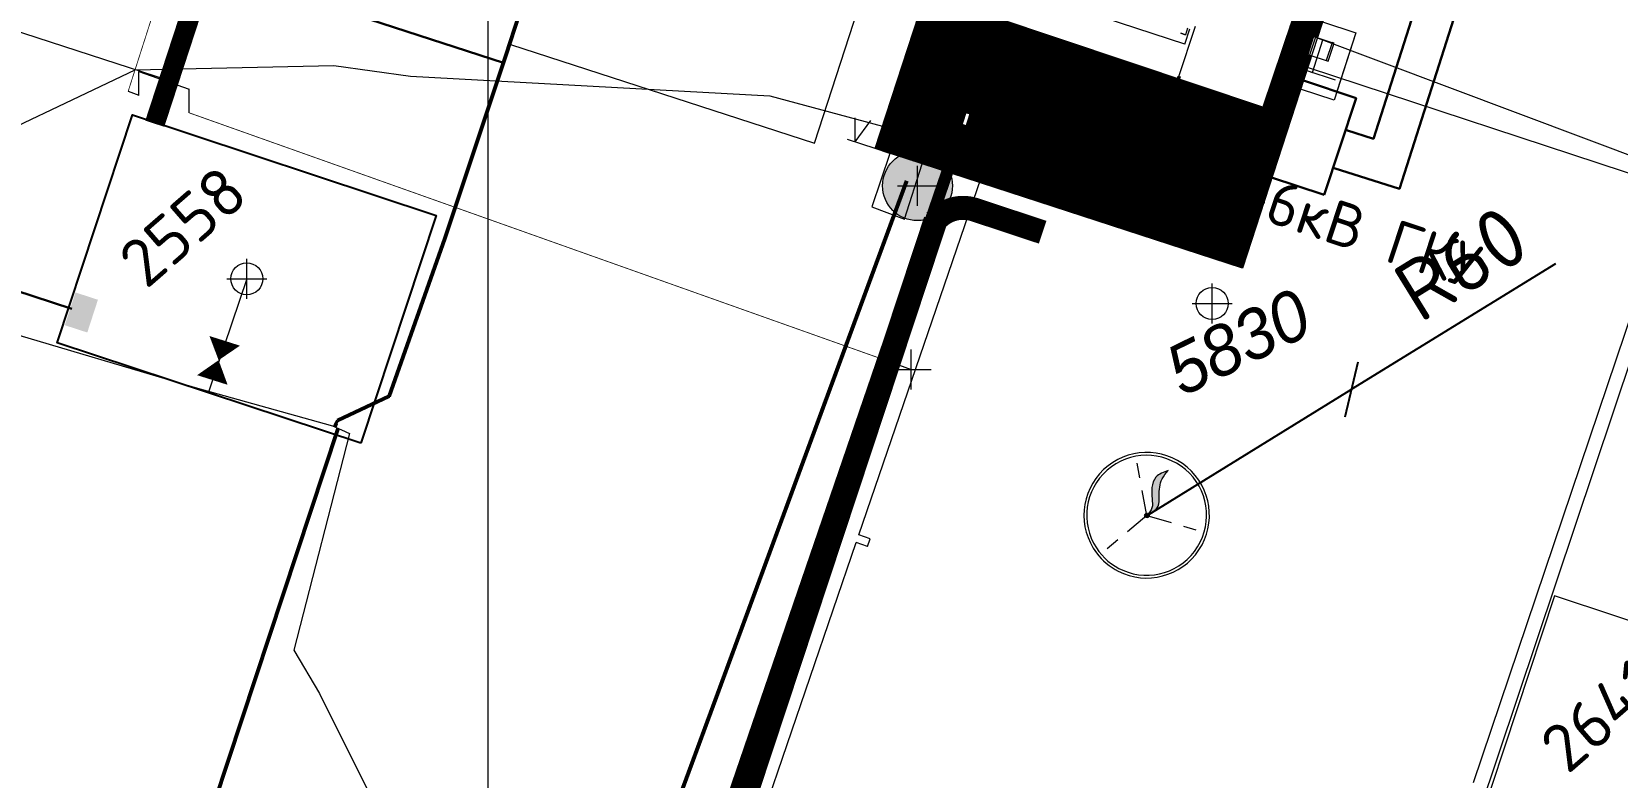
# Model space of a CAD drawing. Header units: millimetres. Extents: x 519 to 9564855, y -810 to 5021775.
# Drawn here: x 9530885.9 to 9531282.7, y 5001360.5 to 5001547 of the extents above; entities that cross this region are included whole.
import ezdxf

# ---------------------------------------------------------------- set-up
doc = ezdxf.new("R2010")
doc.units = ezdxf.units.MM
doc.header["$LTSCALE"] = 2
doc.header["$MEASUREMENT"] = 0
doc.header["$PDMODE"] = 2
doc.header["$PDSIZE"] = 5
for name, pattern in [('ACAD_ISO04W100', [30, 24, -3, 0, -3]), ('DASHED', [0.75, 0.5, -0.25]), ('DASHED2', [9.525, 6.35, -3.175])]:
    doc.linetypes.add(name, pattern=pattern)
for name, color, linetype in [('92051501$0$FLOWLINE', 3, 'Continuous'), ('Existing roads', 41, 'Continuous'), ('FIBERGLASS', 212, 'Continuous'), ('Future Roads', 44, 'Continuous'), ('GRID_PULKOVO', 7, 'Continuous'), ('GZU 30', 7, 'Continuous'), ('GZU33', 7, 'Continuous'), ('OilColl&Flowlines', 3, 'Continuous'), ('Stage 9.Frame&Text', 7, 'Continuous'), ('Скважины - Конфликты наземки', 92, 'Continuous'), ('Скважины на 2015 год', 7, 'Continuous')]:
    doc.layers.add(name, color=color, linetype=linetype)
for name, color, linetype, lineweight in [('PPLINE_GAS', 4, 'GAS_LINE', 30), ('severniy kollektor', 3, 'ACAD_ISO04W100', 30), ('Скв на 2025 допы от ХеКай', 204, 'Continuous', 0), ('Скважины на 2022 год', 60, 'Continuous', 13), ('ТХ_Проект. НГ', 244, 'g_122_n', 50), ('ТХ_Сущ. НГ', 244, 'g_122_n', 5), ('Электро', 1, 'Continuous', 30), ('Электроснаб', 1, 'Continuous', 18), ('Электроснабжене', 1, 'Continuous', 18)]:
    doc.layers.add(name, color=color, linetype=linetype, lineweight=lineweight)
doc.styles.add('92051501$0$STANDARD', font='simplex.shx')
doc.styles.add('Elect', font='isocpeur.ttf')
doc.styles.add('GeoApp', font='', dxfattribs={"height": 1})
doc.styles.add('Line_GUGK', font='')
doc.styles.get("Standard").update_dxf_attribs({"font": 'isocpeur.ttf', "width": 0.5})
doc.styles.get('GeoApp').set_extended_font_data('D431', italic=True)
doc.styles.get('Line_GUGK').set_extended_font_data('Bm431', italic=True)
doc.linetypes.add('g_122_n', pattern='A,2,-2,3,-0.6,["Н",Line_GUGK,S=2,R=0,X=0,Y=-1],-3,3,-2,8,-2,8,-2,6', length=41.6)
doc.linetypes.add('GAS_LINE', pattern='A,0.5,-0.2,["G",92051501$0$STANDARD,S=0.1,R=0,X=-0.1,Y=-0.05],-0.05', length=0.75)
doc.dimstyles.new('ISO-25', dxfattribs={"dimtxt": 15, "dimasz": 10, "dimexe": 5, "dimexo": 5, "dimgap": 5, "dimtad": 1, "dimtxsty": 'Standard', "dimblk": 'OBLIQUE', "dimcen": 50, "dimadec": 0, "dimazin": 0, "dimtfac": 1, "dimtmove": 0, "dimatfit": 3, "dimfxl": 0, "dimarcsym": 0})

# ---------------------------------------------------------------- blocks, each defined once
blk = doc.blocks.new('_Oblique')
at = {"color": 0, "linetype": 'ByBlock', "lineweight": -2}
blk.add_line((-0.5, -0.5), (0.5, 0.5), dxfattribs=at)
blk = doc.blocks.new('*D7')
at = {"layer": 'DEFPOINTS', "color": 0, "lineweight": 0, "ltscale": 50, "transparency": 16777216}
for p in [(9531216.09, 5001457.46, 0), (9531165, 5001426, 0)]:
    blk.add_point(p, dxfattribs=at)
at = {"layer": 'GZU33', "color": 0, "lineweight": -2, "ltscale": 50, "transparency": 16777216}
for p in [(9531267.18, 5001488.93), (9531165, 5001426)]:
    blk.add_line(p, (9531216.09, 5001457.46), dxfattribs=at)
at = {"layer": 'GZU33', "color": 0, "lineweight": -2, "ltscale": 50, "transparency": 16777216, "xscale": 10, "yscale": 10, "zscale": 10, "rotation": 211.6285777840046}
blk.add_blockref('_Oblique', (9531216.09, 5001457.46), dxfattribs=at)
at = {"layer": 'GZU33', "color": 0, "lineweight": 0, "ltscale": 50, "transparency": 16777216, "insert": (9531243.59, 5001489.08), "char_height": 15, "attachment_point": 5, "rotation": 31.6286, "style": 'Elect'}
blk.add_mtext('R60', dxfattribs=at)
blk = doc.blocks.new('92051501$0$WELLPAD')
at = {"flags": 128}
blk.add_lwpolyline([(40, -30), (-40, -30), (-40, 30), (40, 30)], close=True, dxfattribs=at)
blk = doc.blocks.new('049')
at = {"color": 0}
for p, q in [((-0.5, 0), (0, 0.5)), ((-0.5, 0), (-0.48, 0.13)), ((-0.48, -0.13), (-0.5, 0)), ((0, -0.5), (-0.5, 0)), ((-0.5, 0), (0.5, 0)), ((-0.48, -0.13), (0.13, 0.48)), ((-0.48, 0.13), (-0.43, 0.25)), ((0.13, -0.48), (-0.48, 0.13)), ((-0.48, 0.13), (0.48, 0.13)), ((0.25, 0.43), (-0.43, -0.25)), ((-0.43, 0.25), (-0.35, 0.35)), ((0.43, 0.25), (-0.43, 0.25)), ((-0.43, 0.25), (0.25, -0.43)), ((-0.35, 0.35), (-0.25, 0.43)), ((-0.35, -0.35), (0.35, 0.35)), ((0.35, -0.35), (-0.35, 0.35)), ((-0.35, 0.35), (0.35, 0.35)), ((-0.35, -0.35), (-0.35, 0.35)), ((-0.25, 0.43), (-0.13, 0.48)), ((0.43, -0.25), (-0.25, 0.43)), ((-0.25, 0.43), (-0.25, -0.43)), ((-0.25, -0.43), (0.43, 0.25)), ((-0.13, 0.48), (0, 0.5)), ((-0.13, -0.48), (-0.13, 0.48)), ((-0.13, 0.48), (0.48, -0.13)), ((0.48, 0.13), (-0.13, -0.48)), ((0, 0.5), (0.13, 0.48)), ((0.5, 0), (0, 0.5)), ((0, 0.5), (0, -0.5)), ((0, -0.5), (0.5, 0)), ((0.13, 0.48), (0.25, 0.43)), ((0.13, 0.48), (0.13, -0.48)), ((0.25, 0.43), (0.35, 0.35)), ((0.25, -0.43), (0.25, 0.43)), ((0.35, 0.35), (0.43, 0.25)), ((0.35, 0.35), (0.35, -0.35)), ((0.43, 0.25), (0.48, 0.13)), ((0.48, 0.13), (0.5, 0)), ((0.5, 0), (0.48, -0.13)), ((-0.43, -0.25), (-0.48, -0.13)), ((0.48, -0.13), (-0.48, -0.13)), ((-0.35, -0.35), (-0.43, -0.25)), ((-0.43, -0.25), (0.43, -0.25)), ((-0.25, -0.43), (-0.35, -0.35)), ((0.35, -0.35), (-0.35, -0.35)), ((-0.13, -0.48), (-0.25, -0.43)), ((0, -0.5), (-0.13, -0.48)), ((0.13, -0.48), (0, -0.5)), ((0.25, -0.43), (0.13, -0.48)), ((0.35, -0.35), (0.25, -0.43)), ((0.43, -0.25), (0.35, -0.35)), ((0.48, -0.13), (0.43, -0.25))]:
    blk.add_line(p, q, dxfattribs=at)

msp = doc.modelspace()

# ---------------------------------------------------------------- hatches: boundary and pattern name
at = {"layer": 'GZU 30', "linetype": 'Continuous', "lineweight": 0}
h = msp.add_hatch(color=1, dxfattribs=at)
edge = h.paths.add_edge_path()
edge.add_spline(control_points=[(9531165.0157, 5001426.01658), (9531166.16323, 5001426.65065), (9531168.11427, 5001427.7402), (9531167.98779, 5001431.49019), (9531168.17521, 5001434.75491), (9531169.72598, 5001436.55143), (9531170.29976, 5001437.21614)], knot_values=[0.031981857, 0.031981857, 0.031981857, 0.031981857, 3.598567765, 6.128648348, 10.517724718, 13.095368531, 13.095368531, 13.095368531, 13.095368531], degree=3, periodic=0)
edge.add_spline(control_points=[(9531170.29976, 5001437.21614), (9531169.11976, 5001436.81975), (9531167.01022, 5001436.1111), (9531166.04342, 5001432.92163), (9531166.20858, 5001430.38216), (9531166.5288, 5001427.80477), (9531165.51814, 5001426.61016), (9531165.0157, 5001426.01658)], knot_values=[0, 0, 0, 0, 3.503599377, 6.263547345, 9.095733, 11.355196766, 13.587166583, 13.587166583, 13.587166583, 13.587166583], degree=3, periodic=0)
edge.add_line((9531165.3113, 5001426.37208), (9531165.33434, 5001426.35364))
edge.add_line((9531165.33434, 5001426.35364), (9531165.42176, 5001426.24437))
at = {"layer": 'Скв на 2025 допы от ХеКай', "linetype": 'ByBlock', "lineweight": 0, "ltscale": 50}
h = msp.add_hatch(color=5, dxfattribs=at)
h.dxf.hatch_style = 1
h.paths.add_polyline_path([(9531098.82429, 5001508.46388, 1), (9531116.28606, 5001508.46388, 1)])
at = {"layer": 'Скважины на 2015 год', "linetype": 'ByBlock', "lineweight": 0, "ltscale": 5}
h = msp.add_hatch(dxfattribs=at)
h.set_pattern_fill('ANSI31', color=5, style=0)
h.set_pattern_definition([(45, (0, 0), (-0.0883883476483, 0.0883883476483), [])])
h.paths.add_polyline_path([(9531206.65157, 5001545.76672), (9531207.12723, 5001545.61262), (9531207.60168, 5001545.45892), (9531220.77, 5001585.98), (9531217.06095, 5001587.18528), (9531216.96776, 5001586.89854), (9531209.73944, 5001589.24756), (9531209.83259, 5001589.53418), (9531173.73978, 5001601.26278), (9531173.6561, 5001600.97373), (9531166.41906, 5001603.32558), (9531166.51197, 5001603.6115), (9531149.86101, 5001609.02234), (9531148.09353, 5001603.70227, -0.448742858), (9531149.20971, 5001602.70904, -1), (9531147.20971, 5001602.70904, -0.380507236), (9531148.09353, 5001603.70227), (9531149.86101, 5001609.02234), (9531139.89067, 5001612.26226), (9531138.19247, 5001607.18989, -0.404742529), (9531139.16004, 5001606.19041, -1), (9531137.16004, 5001606.19041, -0.423748451), (9531138.19247, 5001607.18989), (9531139.89067, 5001612.26226), (9531128.85439, 5001615.84858), (9531096.97, 5001517.75), (9531115.00215, 5001511.89034), (9531117.66877, 5001519.67031), (9531117.62974, 5001519.68423, -0.414283785), (9531117.4466, 5001520.04332), (9531119.55452, 5001526.53674, -0.415256119), (9531119.91423, 5001526.72015), (9531120.73313, 5001526.45453), (9531121.37499, 5001528.4304), (9531122.086, 5001530.61774), (9531122.09683, 5001530.65118), (9531122.09765, 5001530.65091), (9531122.06828, 5001530.56096), (9531121.38214, 5001528.45238), (9531121.38226, 5001528.45235), (9531121.38214, 5001528.45238), (9531121.37499, 5001528.4304), (9531121.37512, 5001528.43036), (9531120.73352, 5001526.45506), (9531120.72622, 5001526.43326), (9531118.44303, 5001519.39419), (9531117.66877, 5001519.67031), (9531115.00215, 5001511.89034), (9531179.09428, 5001491.06318), (9531179.16603, 5001491.28398), (9531186.10796, 5001489.02588), (9531186.03999, 5001488.81673), (9531186.03688, 5001488.80714), (9531188.89, 5001487.88), (9531196.24395, 5001510.50932), (9531195.85446, 5001510.63849), (9531203.88714, 5001534.85915), (9531204.13077, 5001534.77835), (9531206.14889, 5001540.98844), (9531205.19853, 5001541.29696)])
h.paths.add_polyline_path([(9531121.43668, 5001593.02655), (9531206.23125, 5001564.53989), (9531193.98559, 5001528.08898), (9531109.55006, 5001556.45503)], flags=16)
at = {"layer": 'Электро', "ltscale": 7.5}
msp.add_hatch(color=256, dxfattribs=at).paths.add_polyline_path([(9530902.4564, 5001479.94821), (9530896.83403, 5001481.77426), (9530894.17189, 5001473.57762), (9530899.79427, 5001471.75157)])
at = {"layer": 'Электроснаб', "linetype": 'ByBlock', "lineweight": 0, "ltscale": 7.5}
msp.add_hatch(color=1, dxfattribs=at).paths.add_polyline_path([(9530902.4564, 5001479.94821), (9530896.83403, 5001481.77426), (9530894.17189, 5001473.57762), (9530899.79427, 5001471.75157)])
at = {"layer": 'Электроснабжене', "linetype": 'ByBlock', "lineweight": 0, "ltscale": 7.5}
msp.add_hatch(color=1, dxfattribs=at).paths.add_polyline_path([(9530902.4564, 5001479.94821), (9530896.83403, 5001481.77426), (9530894.17189, 5001473.57762), (9530899.79427, 5001471.75157)])

# ---------------------------------------------------------------- linework, layer by layer
at = {"color": 4, "linetype": 'GAS_LINE', "lineweight": 0, "ltscale": 20}
for p, q in [((9530912.68545, 5001531.15838, -1.52703), (9530912.67963, 5001537.07026, -0.182)), ((9530912.67963, 5001537.07026, -0.182), (9530925.29898, 5001532.61119, -0.182)), ((9530910.04145, 5001532.14738, -0.21903), (9530912.68545, 5001531.15838, -1.52703)), ((9530925.28945, 5001526.76338, -0.45903), (9530925.29898, 5001532.61119, -0.182)), ((9531100.27797, 5001464.55421, -0.01453), (9531106, 5001462.52))]:
    msp.add_line(p, q, dxfattribs=at)
at = {"color": 0, "linetype": 'ByBlock', "lineweight": 0, "ltscale": 80}
for p, q in [((9530912.68545, 5001531.15838, -1.05303), (9530912.67963, 5001537.07026, -0.182)), ((9530925.3048, 5001526.69931, -1.05303), (9530925.29898, 5001532.61119, -0.182))]:
    msp.add_line(p, q, dxfattribs=at)
at = {"color": 4, "linetype": 'GAS_LINE', "lineweight": 0, "ltscale": 20, "const_width": 0.2, "elevation": -1.05303}
msp.add_lwpolyline([(9530554.68745, 5001844.03638), (9530849.08045, 5001748.81138), (9530849.07463, 5001754.72326), (9530861.16305, 5001750.83174), (9530861.16888, 5001744.91987), (9530950.76545, 5001716.04338), (9530961.70645, 5001693.34038), (9530910.04145, 5001532.14738), (9530912.69276, 5001531.12787), (9530912.67963, 5001537.07026), (9530925.29898, 5001532.61119), (9530925.3048, 5001526.69931), (9531106, 5001462.52)], dxfattribs=at)
at = {"color": 0, "linetype": 'ByBlock', "lineweight": 0, "ltscale": 80}
msp.add_point((9531106, 5001462.52), dxfattribs=at)
at = {"layer": '92051501$0$FLOWLINE', "color": 0, "lineweight": 0, "ltscale": 25}
for p, q in [((9531096.97, 5001517.75), (9531128.85, 5001615.85)), ((9531174.489, 5001543.87001), (9531146.05287, 5001553.11103)), ((9531172.88697, 5001535.5582), (9531177.1113, 5001548.39134)), ((9531174.489, 5001543.87001), (9531175.7252, 5001547.6742)), ((9531175.16236, 5001547.88308), (9531174.62933, 5001546.24287)), ((9531208.90059, 5001549.45589), (9531217.27051, 5001546.73845)), ((9531174.62933, 5001546.24287), (9531173.48808, 5001546.61375)), ((9531206.65157, 5001545.76672), (9531205.19853, 5001541.29696)), ((9531207.12723, 5001545.61262), (9531205.67588, 5001541.142)), ((9531206.37254, 5001536.82328), (9531209.02791, 5001544.9955)), ((9531206.65157, 5001545.76672), (9531207.12723, 5001545.61262)), ((9531207.60168, 5001545.45892), (9531206.65157, 5001545.76672)), ((9531211.31202, 5001544.25333), (9531207.60168, 5001545.45892)), ((9531211.31202, 5001544.25333), (9531209.86089, 5001539.78337)), ((9531210.33644, 5001539.62899), (9531211.78595, 5001544.1034)), ((9531211.31202, 5001544.25333), (9531211.31317, 5001544.25689)), ((9531211.78872, 5001544.10251), (9531211.31317, 5001544.25689)), ((9531217.27051, 5001546.73845), (9531211.80605, 5001529.90611)), ((9531217.27051, 5001546.73845), (9531211.80605, 5001529.90611)), ((9531105.48482, 5001530.33408), (9531108.98233, 5001541.0792)), ((9531113.4465, 5001539.6285), (9531108.98303, 5001541.08135)), ((9531113.4465, 5001539.6285), (9531109.95521, 5001528.88138)), ((9531205.19853, 5001541.29696), (9531210.33644, 5001539.62899)), ((9531122.07767, 5001530.59211), (9531124.00625, 5001536.54478)), ((9531169.69465, 5001525.55688), (9531172.88697, 5001535.5582)), ((9531172.63019, 5001535.38057), (9531172.78472, 5001535.85609)), ((9531173.10571, 5001535.22604), (9531172.63019, 5001535.38057)), ((9531172.70693, 5001535.61671), (9531172.93914, 5001535.54125)), ((9531172.78472, 5001535.85609), (9531173.26025, 5001535.70161)), ((9531172.88697, 5001535.5582), (9531173.11919, 5001535.48274)), ((9531173.18238, 5001535.46399), (9531173.10571, 5001535.22604)), ((9531173.26025, 5001535.70161), (9531173.18297, 5001535.4638)), ((9531204.94583, 5001537.28644), (9531212.07934, 5001534.97062)), ((9531204.94583, 5001537.28644), (9531206.37254, 5001536.82328)), ((9531106.31903, 5001532.90196), (9531108.03091, 5001532.34566)), ((9531108.03091, 5001532.34566), (9531107.93903, 5001532.07495)), ((9531108.03091, 5001532.34566), (9531109.36238, 5001531.91298)), ((9531122.0931, 5001530.63974), (9531122.24823, 5001531.11507)), ((9531122.24823, 5001531.11507), (9531123.29554, 5001530.77474)), ((9531138.19137, 5001525.1742), (9531140.40637, 5001531.81452)), ((9531140.40637, 5001531.81452), (9531145.63653, 5001530.1129)), ((9531203.4315, 5001532.62659), (9531188.89, 5001487.88)), ((9531211.80605, 5001529.90611), (9531203.4315, 5001532.62659)), ((9531109.95521, 5001528.88138), (9531105.48482, 5001530.33408)), ((9531120.72618, 5001526.43314), (9531121.37499, 5001528.4304)), ((9531120.73352, 5001526.45506), (9531121.38226, 5001528.45235)), ((9531121.37499, 5001528.4304), (9531122.08668, 5001530.61752)), ((9531121.37499, 5001528.4304), (9531121.5297, 5001528.90586)), ((9531137.45357, 5001522.89024), (9531121.37518, 5001528.43034)), ((9531121.38213, 5001528.45239), (9531122.09392, 5001530.63948)), ((9531138.20375, 5001525.17004), (9531122.07799, 5001530.59346)), ((9531123.29554, 5001530.77474), (9531122.34532, 5001527.82396)), ((9531122.34532, 5001527.82396), (9531125.02758, 5001526.95234)), ((9531140.57787, 5001527.58824), (9531138.70855, 5001521.85604)), ((9531140.23393, 5001521.98557), (9531142.83352, 5001529.9743)), ((9531144.68987, 5001526.21661), (9531140.57787, 5001527.58824)), ((9531145.63653, 5001530.1129), (9531142.80931, 5001521.41262)), ((9531145.61819, 5001529.06815), (9531142.83352, 5001529.9743)), ((9531144.59704, 5001525.93133), (9531145.30874, 5001528.11845)), ((9531144.95289, 5001527.02489), (9531144.66361, 5001527.1189)), ((9531145.30874, 5001528.11845), (9531152.82197, 5001525.67684)), ((9531145.61782, 5001529.06827), (9531158.40457, 5001524.91314)), ((9531145.63653, 5001530.1129), (9531156.95268, 5001526.43123)), ((9531091.9166, 5001519.40944), (9531091.92777, 5001525.4728)), ((9531091.9166, 5001519.40944), (9531095.91656, 5001524.77987)), ((9531119.55484, 5001526.53772), (9531117.44657, 5001520.04326)), ((9531118.44306, 5001519.39429), (9531120.72622, 5001526.43326)), ((9531119.91423, 5001526.72015), (9531120.73312, 5001526.45454)), ((9531120.49528, 5001521.56637), (9531121.94342, 5001526.03771)), ((9531120.72242, 5001526.4345), (9531120.72622, 5001526.43326)), ((9531122.46176, 5001525.03166), (9531121.50445, 5001522.0758)), ((9531121.94342, 5001526.03771), (9531126.98429, 5001524.39965)), ((9531125.97726, 5001523.88925), (9531122.46064, 5001525.02818)), ((9531125.02758, 5001526.95234), (9531124.21987, 5001524.45841)), ((9531125.01816, 5001520.93781), (9531125.97726, 5001523.88925)), ((9531126.98429, 5001524.39965), (9531125.53176, 5001519.92973)), ((9531137.44963, 5001522.8916), (9531138.20375, 5001525.17004)), ((9531138.19137, 5001525.1742), (9531139.63691, 5001524.7028)), ((9531144.59704, 5001525.93133), (9531152.11116, 5001523.48957)), ((9531144.95289, 5001527.02489), (9531146.45562, 5001526.53654)), ((9531147.20699, 5001526.29237), (9531148.70972, 5001525.80402)), ((9531149.46108, 5001525.55984), (9531150.96381, 5001525.07149)), ((9531151.71518, 5001524.82732), (9531152.46654, 5001524.58314)), ((9531152.482, 5001524.6307), (9531151.83296, 5001522.63351)), ((9531152.21259, 5001515.04471), (9531155.36462, 5001524.74457)), ((9531152.82197, 5001525.67684), (9531152.482, 5001524.6307)), ((9531154.19465, 5001524.07413), (9531152.482, 5001524.6307)), ((9531156.95268, 5001526.43123), (9531152.81304, 5001513.69289)), ((9531153.54484, 5001522.07719), (9531154.19465, 5001524.07413)), ((9531155.38426, 5001524.73819), (9531158.06465, 5001523.86713)), ((9531169.88486, 5001525.49507), (9531169.69465, 5001525.55688)), ((9531182.81902, 5001521.2918), (9531169.88486, 5001525.49507)), ((9531170.71169, 5001524.96353), (9531170.86622, 5001525.43905)), ((9531171.18721, 5001524.80899), (9531170.71169, 5001524.96353)), ((9531171.02611, 5001525.12421), (9531170.78895, 5001525.20128)), ((9531170.86622, 5001525.43905), (9531171.34175, 5001525.28456)), ((9531171.02612, 5001525.12421), (9531170.94945, 5001524.88626)), ((9531171.02611, 5001525.12421), (9531171.10458, 5001525.36161)), ((9531171.02612, 5001525.12421), (9531171.26388, 5001525.04695)), ((9531171.26388, 5001525.04695), (9531171.18721, 5001524.80899)), ((9531171.26388, 5001525.04695), (9531171.34175, 5001525.28456)), ((9531096.97, 5001517.75), (9531090.02222, 5001520.03151)), ((9531117.62974, 5001519.68423), (9531118.43998, 5001519.39528)), ((9531118.22292, 5001518.72978), (9531118.43998, 5001519.39528)), ((9531120.49528, 5001521.56637), (9531125.53176, 5001519.92973)), ((9531121.50445, 5001522.0758), (9531125.01816, 5001520.93781)), ((9531136.21341, 5001519.08734), (9531137.45357, 5001522.89024)), ((9531136.21513, 5001519.08679), (9531137.17141, 5001522.0356)), ((9531137.44963, 5001522.8916), (9531143.01823, 5001521.07953)), ((9531142.82486, 5001520.51368), (9531138.70855, 5001521.85604)), ((9531142.74042, 5001520.22581), (9531143.45213, 5001522.41293)), ((9531142.74042, 5001520.22581), (9531142.82486, 5001520.51368)), ((9531142.74042, 5001520.22581), (9531150.25674, 5001517.7832)), ((9531143.09627, 5001521.31937), (9531142.80931, 5001521.41262)), ((9531143.09627, 5001521.31937), (9531143.45213, 5001522.41293)), ((9531143.09627, 5001521.31937), (9531144.59901, 5001520.83103)), ((9531143.45213, 5001522.41293), (9531150.96539, 5001519.97144)), ((9531145.35038, 5001520.58686), (9531146.85311, 5001520.09853)), ((9531147.60448, 5001519.85436), (9531149.10721, 5001519.36602)), ((9531150.96762, 5001519.97072), (9531150.62552, 5001518.92527)), ((9531151.83296, 5001522.63351), (9531153.54484, 5001522.07719)), ((9531166.28682, 5001521.82728), (9531165.11238, 5001518.21332)), ((9531165.11238, 5001518.21332), (9531166.28682, 5001521.82728)), ((9531167.36149, 5001521.89863), (9531166.06342, 5001517.90426)), ((9531166.28682, 5001521.82728), (9531168.56934, 5001521.08556)), ((9531167.36149, 5001521.89863), (9531169.5489, 5001521.18782)), ((9531168.56935, 5001521.08557), (9531167.39489, 5001517.47157)), ((9531168.3745, 5001517.57381), (9531169.54889, 5001521.18778)), ((9531180.01357, 5001520.10061), (9531186.00514, 5001518.15361)), ((9531185.38685, 5001520.45737), (9531180.63164, 5001522.0026)), ((9531182.47907, 5001520.24565), (9531181.33559, 5001516.72678)), ((9531182.3435, 5001521.44632), (9531182.81902, 5001521.2918)), ((9531188.47066, 5001518.29864), (9531182.47907, 5001520.24565)), ((9531188.47066, 5001518.29864), (9531182.47907, 5001520.24565)), ((9531182.50396, 5001521.1312), (9531182.65849, 5001521.60672)), ((9531182.97949, 5001520.97667), (9531182.50396, 5001521.1312)), ((9531182.65849, 5001521.60672), (9531183.13401, 5001521.4522)), ((9531183.13401, 5001521.4522), (9531182.97949, 5001520.97667)), ((9531185.38685, 5001520.45737), (9531185.89348, 5001518.51849)), ((9531188.89, 5001487.88), (9531096.97, 5001517.75)), ((9531136.21513, 5001519.08679), (9531152.81304, 5001513.69289)), ((9531149.85858, 5001519.12185), (9531150.60944, 5001518.87615)), ((9531150.26153, 5001516.83545), (9531149.92154, 5001515.78925)), ((9531149.92154, 5001515.78925), (9531152.21259, 5001515.04471)), ((9531150.62552, 5001518.92527), (9531149.97622, 5001516.92817)), ((9531149.97622, 5001516.92817), (9531151.6905, 5001516.3711)), ((9531149.97622, 5001516.92817), (9531150.26153, 5001516.83545)), ((9531150.62552, 5001518.92527), (9531152.33954, 5001518.36829)), ((9531152.33954, 5001518.36829), (9531151.6905, 5001516.3711)), ((9531163.71432, 5001519.08816), (9531162.66354, 5001515.85472)), ((9531162.66359, 5001515.8547), (9531168.65515, 5001513.9076)), ((9531163.59072, 5001518.70782), (9531163.34348, 5001517.94699)), ((9531163.59072, 5001518.70782), (9531163.40528, 5001518.1372)), ((9531169.70597, 5001517.14114), (9531163.71432, 5001519.08816)), ((9531164.68441, 5001518.35236), (9531164.49898, 5001517.78177)), ((9531164.49898, 5001517.78177), (9531166.21085, 5001517.22546)), ((9531164.68441, 5001518.35236), (9531166.39629, 5001517.79609)), ((9531166.39629, 5001517.79609), (9531166.21085, 5001517.22546)), ((9531167.06202, 5001517.57974), (9531166.87658, 5001517.00911)), ((9531166.87658, 5001517.00911), (9531168.3983, 5001516.51459)), ((9531167.06202, 5001517.57974), (9531168.25088, 5001517.19339)), ((9531168.3745, 5001517.57381), (9531168.25088, 5001517.19339)), ((9531168.25088, 5001517.19339), (9531168.58374, 5001517.08522)), ((9531169.70597, 5001517.14114), (9531168.3745, 5001517.57381)), ((9531168.58374, 5001517.08522), (9531168.3983, 5001516.51459)), ((9531168.65515, 5001513.9076), (9531169.70597, 5001517.14114)), ((9531168.65515, 5001513.9076), (9531169.70597, 5001517.14114)), ((9531179.45725, 5001518.38863), (9531186.40909, 5001516.12958)), ((9531180.87201, 5001515.30021), (9531181.02654, 5001515.77573)), ((9531181.34754, 5001515.14568), (9531180.87201, 5001515.30021)), ((9531181.02654, 5001515.77573), (9531181.50206, 5001515.62121)), ((9531181.33559, 5001516.72678), (9531187.32718, 5001514.77977)), ((9531181.50206, 5001515.62121), (9531181.34754, 5001515.14568)), ((9531184.93563, 5001515.03053), (9531185.09015, 5001515.50606)), ((9531185.09015, 5001515.50606), (9531185.56568, 5001515.35153)), ((9531185.56568, 5001515.35153), (9531185.41115, 5001514.87601)), ((9531185.69606, 5001517.20246), (9531186.00511, 5001518.15351)), ((9531185.85059, 5001517.67801), (9531185.69606, 5001517.20246)), ((9531186.17158, 5001517.04794), (9531185.69606, 5001517.20246)), ((9531185.85058, 5001517.67799), (9531186.00511, 5001518.15351)), ((9531186.00511, 5001518.15351), (9531186.95615, 5001517.84446)), ((9531186.17158, 5001517.04794), (9531186.64711, 5001516.89342)), ((9531186.24234, 5001517.2616), (9531186.40578, 5001516.15208)), ((9531186.40594, 5001516.15132), (9531186.40814, 5001516.12938)), ((9531186.80163, 5001517.36894), (9531186.64711, 5001516.89342)), ((9531186.80163, 5001517.36894), (9531186.95615, 5001517.84446)), ((9531187.32718, 5001514.77977), (9531188.47066, 5001518.29864)), ((9531177.81762, 5001514.13731), (9531177.97214, 5001514.61283)), ((9531178.29314, 5001513.98278), (9531177.81762, 5001514.13731)), ((9531178.13204, 5001514.29799), (9531177.89487, 5001514.37506)), ((9531177.97214, 5001514.61283), (9531178.44768, 5001514.45835)), ((9531178.13204, 5001514.298), (9531178.05538, 5001514.06004)), ((9531178.13204, 5001514.29799), (9531178.2105, 5001514.5354)), ((9531178.13204, 5001514.298), (9531178.3698, 5001514.22073)), ((9531178.3698, 5001514.22073), (9531178.29314, 5001513.98278)), ((9531178.44768, 5001514.45835), (9531178.3704, 5001514.22054)), ((9531181.82577, 5001510.46898), (9531182.44391, 5001512.37109)), ((9531182.44391, 5001512.37109), (9531186.15279, 5001511.16579)), ((9531184.01414, 5001511.86656), (9531184.16867, 5001512.34209)), ((9531184.48967, 5001511.71203), (9531184.01414, 5001511.86656)), ((9531184.32857, 5001512.02725), (9531184.0914, 5001512.10431)), ((9531184.16867, 5001512.34209), (9531184.6442, 5001512.1876)), ((9531184.25077, 5001511.7839), (9531184.32689, 5001512.02203)), ((9531184.32857, 5001512.02725), (9531184.2519, 5001511.7893)), ((9531184.32857, 5001512.02725), (9531184.40703, 5001512.26465)), ((9531184.32857, 5001512.02725), (9531184.56633, 5001511.94999)), ((9531184.56633, 5001511.94999), (9531184.48967, 5001511.71203)), ((9531184.6442, 5001512.1876), (9531184.56693, 5001511.94979)), ((9531185.41115, 5001514.87601), (9531184.93563, 5001515.03053)), ((9531175.83602, 5001508.0518), (9531175.99015, 5001508.52745)), ((9531176.31154, 5001507.89727), (9531175.83602, 5001508.0518)), ((9531176.15045, 5001508.21249), (9531175.91473, 5001508.28777)), ((9531175.99015, 5001508.52745), (9531176.46568, 5001508.37293)), ((9531176.15045, 5001508.21249), (9531176.07682, 5001507.97355)), ((9531176.15045, 5001508.21249), (9531176.15045, 5001508.21249)), ((9531176.15045, 5001508.21249), (9531176.3884, 5001508.13582)), ((9531176.15084, 5001508.21368), (9531176.22772, 5001508.45025)), ((9531176.38821, 5001508.13523), (9531176.31154, 5001507.89727)), ((9531176.46568, 5001508.37293), (9531176.38841, 5001508.13516)), ((9531179.35327, 5001502.86067), (9531180.99131, 5001507.90119)), ((9531179.35327, 5001502.86067), (9531180.99131, 5001507.90119)), ((9531179.46963, 5001508.39567), (9531180.30411, 5001510.96348)), ((9531180.99131, 5001507.90119), (9531179.46963, 5001508.39567)), ((9531180.30411, 5001510.96348), (9531181.82577, 5001510.46898)), ((9531183.04298, 5001510.49399), (9531180.81783, 5001503.64646)), ((9531181.55487, 5001503.40695), (9531183.75626, 5001510.2622)), ((9531181.94939, 5001510.84936), (9531181.94926, 5001510.8494)), ((9531184.51705, 5001510.01497), (9531182.29191, 5001503.16745)), ((9531183.75626, 5001510.2622), (9531183.04298, 5001510.49399)), ((9531186.15279, 5001511.16579), (9531183.06215, 5001501.65538)), ((9531183.80377, 5001510.24677), (9531184.51705, 5001510.01497)), ((9531186.15279, 5001511.16579), (9531185.65829, 5001509.64413)), ((9531179.72413, 5001504.00186), (9531179.72411, 5001504.00187)), ((9531182.29191, 5001503.16745), (9531180.81783, 5001503.64646)), ((9531181.55487, 5001503.40695), (9531181.20771, 5001502.25803)), ((9531174.29974, 5001502.03189), (9531174.45427, 5001502.50741)), ((9531174.5375, 5001501.95462), (9531174.29974, 5001502.03189)), ((9531174.45427, 5001502.50741), (9531174.9298, 5001502.35293)), ((9531174.53812, 5001501.95449), (9531174.5375, 5001501.95462)), ((9531174.77588, 5001501.87722), (9531174.53812, 5001501.95449)), ((9531174.85255, 5001502.11518), (9531174.77588, 5001501.87722)), ((9531174.9298, 5001502.35293), (9531174.85256, 5001502.11517)), ((9531179.35327, 5001502.86067), (9531183.06215, 5001501.65538)), ((9531171.82857, 5001494.42317), (9531171.9823, 5001494.89895)), ((9531172.30409, 5001494.26864), (9531171.82857, 5001494.42317)), ((9531171.9823, 5001494.89895), (9531172.45782, 5001494.74444)), ((9531172.38135, 5001494.5064), (9531172.30409, 5001494.26864)), ((9531172.45782, 5001494.74444), (9531172.38135, 5001494.5064)), ((9531178.70932, 5001491.81996), (9531178.70921, 5001491.81961)), ((9531179.09428, 5001491.06318), (9531178.52389, 5001491.24934)), ((9531179.16603, 5001491.28398), (9531179.09428, 5001491.06318)), ((9531186.10181, 5001489.00694), (9531179.15924, 5001491.2631)), ((9531180.4019, 5001490.88071), (9531179.16603, 5001491.28398)), ((9531186.10802, 5001489.02586), (9531179.16603, 5001491.28398)), ((9531180.4019, 5001490.88071), (9531180.33064, 5001490.66142)), ((9531186.03688, 5001488.80714), (9531186.10802, 5001489.02586)), ((9531186.03999, 5001488.81673), (9531186.10181, 5001489.00694))]:
    msp.add_line(p, q, dxfattribs=at)
at = {"layer": '92051501$0$FLOWLINE', "color": 1, "lineweight": 0, "ltscale": 25}
msp.add_line((9531173.48808, 5001546.61375), (9531174.62933, 5001546.24287), dxfattribs=at)
at = {"layer": '92051501$0$FLOWLINE', "color": 5, "lineweight": 0, "ltscale": 25}
for p, q in [((9531121.37518, 5001528.43034), (9531122.33414, 5001531.37829)), ((9531122.08597, 5001530.61775), (9531122.24196, 5001531.0928)), ((9531122.09392, 5001530.63948), (9531122.24914, 5001531.11478)), ((9531121.37499, 5001528.4304), (9531122.086, 5001530.61774)), ((9531123.29554, 5001530.77474), (9531122.43254, 5001528.0904)), ((9531121.50149, 5001522.07675), (9531122.46176, 5001525.03166)), ((9531155.38426, 5001524.73819), (9531155.36462, 5001524.74457))]:
    msp.add_line(p, q, dxfattribs=at)
at = {"layer": '92051501$0$FLOWLINE', "color": 3, "lineweight": 0, "ltscale": 25}
for p, q in [((9531144.95289, 5001527.02489), (9531145.30874, 5001528.11845)), ((9531145.30874, 5001528.11845), (9531152.82197, 5001525.67684)), ((9531144.95289, 5001527.02489), (9531144.59704, 5001525.93133)), ((9531144.59704, 5001525.93133), (9531144.95289, 5001527.02489)), ((9531144.59704, 5001525.93133), (9531144.68987, 5001526.21661)), ((9531142.74042, 5001520.22581), (9531143.45213, 5001522.41293)), ((9531143.45213, 5001522.41293), (9531150.96762, 5001519.97072)), ((9531150.96539, 5001519.97144), (9531150.2545, 5001517.78393)), ((9531150.96762, 5001519.97072), (9531150.62552, 5001518.92527)), ((9531136.21513, 5001519.08679), (9531136.5044, 5001518.99279)), ((9531141.49558, 5001517.36983), (9531141.7809, 5001517.27712))]:
    msp.add_line(p, q, dxfattribs=at)
at = {"layer": '92051501$0$FLOWLINE', "color": 1, "lineweight": 0, "ltscale": 25, "const_width": 0.00905}
for points in [[(9531172.93366, 5001535.54125, 1), (9531172.94461, 5001535.54125, 1)], [(9531171.02064, 5001525.12421, 1), (9531171.03159, 5001525.12421, 1)], [(9531178.12656, 5001514.29799, 1), (9531178.13752, 5001514.29799, 1)], [(9531184.32309, 5001512.02725, 1), (9531184.33404, 5001512.02725, 1)], [(9531176.14497, 5001508.21249, 1), (9531176.15592, 5001508.21249, 1)]]:
    msp.add_lwpolyline(points, format="xyb", close=True, dxfattribs=at)
at = {"layer": '92051501$0$FLOWLINE', "color": 0, "lineweight": 0, "ltscale": 25}
for points, const_width in [([(9531179.97195, 5001520.10061, 1), (9531180.05519, 5001520.10061, 1)], 0.08324), ([(9531179.99272, 5001520.10061, 1), (9531180.03442, 5001520.10061, 1)], 0.04171), ([(9531182.80649, 5001521.29169, 1), (9531182.83149, 5001521.29169, 1)], 0.025), ([(9531179.41563, 5001518.38863, 1), (9531179.49887, 5001518.38863, 1)], 0.08324), ([(9531179.4364, 5001518.38863, 1), (9531179.47811, 5001518.38863, 1)], 0.04171), ([(9531181.17454, 5001515.4607, 1), (9531181.19954, 5001515.4607, 1)], 0.025), ([(9531185.23815, 5001515.19103, 1), (9531185.26315, 5001515.19103, 1)], 0.025), ([(9531174.60347, 5001502.19203, 1), (9531174.62848, 5001502.19203, 1)], 0.025), ([(9531172.12988, 5001494.58401, 1), (9531172.15488, 5001494.58401, 1)], 0.025)]:
    msp.add_lwpolyline(points, format="xyb", close=True, dxfattribs=dict(at, const_width=const_width))
for centre, radius in [((9531108.03091, 5001532.34566), 1), ((9531172.37604, 5001515.32726), 0.5), ((9531186.32611, 5001517.52346), 0.5), ((9531178.70841, 5001491.81715), 0.1)]:
    msp.add_circle(centre, radius, dxfattribs=at)
for centre, start, end in [((9531119.82575, 5001526.44923), 71.9140335, 161.9127358), ((9531117.71767, 5001519.95532), 162.0290144, 252.0290146)]:
    msp.add_arc(centre, 0.285, start, end, dxfattribs=at)
at = {"layer": 'Existing roads', "lineweight": 0, "const_width": 5, "elevation": 0}
msp.add_lwpolyline([(9530916.67945, 5001523.97929), (9530978.13741, 5001711.82927)], dxfattribs=at)
at = {"layer": 'FIBERGLASS', "lineweight": 0, "extrusion": (-8.62e-14, -1e-16, -1)}
msp.add_line((9531049.66616, 5001321.27018), (9531118.61306, 5001522.42529), dxfattribs=at)
at = {"layer": 'FIBERGLASS', "linetype": 'DASHED', "lineweight": 0, "ltscale": 0.07, "const_width": 3, "elevation": 0}
msp.add_lwpolyline([(9531445.63554, 5000134.93508), (9531453.49473, 5000148.15449), (9531449.60856, 5000150.46489), (9531470.33504, 5000210.90981), (9531511.62837, 5000306.16539), (9531598.86686, 5000505.13692), (9531687.23701, 5000704.64662), (9531690.12365, 5000713.15835), (9531775.3157, 5001066.34806), (9531771.80796, 5001073.56077), (9531049.66614, 5001321.27015), (9531118.61306, 5001522.42529), (9531116.27538, 5001523.22654)], dxfattribs=at)
at = {"layer": 'Future Roads', "linetype": 'ByBlock', "lineweight": 0, "ltscale": 25, "const_width": 6}
msp.add_lwpolyline([(9531121.80102, 5001502.48526, 0.305155909), (9531112.06799, 5001499.76202), (9531059.98246, 5001342.34775, 0.027529448), (9531060.49746, 5001322.86625), (9531759.11142, 5001082.79176)], format="xyb", dxfattribs=at)
msp.add_lwpolyline([(9531138.86962, 5001496.83757), (9531121.80102, 5001502.48526)], dxfattribs=at)
at = {"layer": 'GRID_PULKOVO', "lineweight": 0}
msp.add_line((9531000, 5010000), (9531000, 4992000), dxfattribs=at)
at = {"layer": 'GZU 30', "color": 1, "linetype": 'DASHED2', "lineweight": 0, "ltscale": 0.5}
for q in [(9531162.50709, 5001439.03628), (9531155.04043, 5001417.61131), (9531177.21949, 5001422.40332)]:
    msp.add_line((9531164.98434, 5001426.00364), q, dxfattribs=at)
at = {"layer": 'GZU 30', "color": 7, "lineweight": 0}
for radius, start, end in [(15.7, 243.0186885, 216.850407), (15, 246.655217, 212.8744487), (15, 212.8744487, 246.655217), (15.7, 216.850407, 243.0186885)]:
    msp.add_arc((9531164.90646, 5001426.03918), radius, start, end, dxfattribs=at)
at = {"layer": 'GZU 30', "color": 1, "linetype": 'Continuous', "lineweight": 0}
for points in [[(9531164.98483, 5001425.99952), (9531167.7531, 5001428.29874), (9531168.03963, 5001430.81255), (9531168.7719, 5001435.14011), (9531170.29976, 5001437.21614)], [(9531170.29976, 5001437.21614), (9531167.2115, 5001435.56148), (9531166.22454, 5001432.98404), (9531166.25637, 5001430.15203), (9531166.22454, 5001427.89279), (9531165.0147, 5001426.01539)]]:
    msp.add_spline(points, degree=3, dxfattribs=at)
at = {"layer": 'GZU33', "color": 0, "lineweight": 0, "ltscale": 50}
for p, q in [((9531096.97, 5001517.75), (9531128.85, 5001615.85)), ((9531220.77, 5001585.98), (9531188.89, 5001487.88)), ((9531100.5982, 5001516.57099), (9531096.10996, 5001503.22164)), ((9531100.5982, 5001516.57099), (9531096.97, 5001517.75)), ((9531104.33099, 5001500.06536), (9531108.74411, 5001513.92393)), ((9531188.89, 5001487.88), (9531108.74411, 5001513.92393)), ((9531096.10996, 5001503.22164), (9531104.33099, 5001500.06536))]:
    msp.add_line(p, q, dxfattribs=at)
at = {"layer": 'GZU33', "lineweight": 0, "extrusion": (-8.62e-14, -1e-16, -1)}
msp.add_line((9531116.27538, 5001523.22654), (9531118.60955, 5001522.4265), dxfattribs=at)
at = {"layer": 'GZU33', "color": 14, "lineweight": 0, "ltscale": 50}
for p, q in [((9531115.05284, 5001515.44788), (9531114.56449, 5001514.02961)), ((9531115.99836, 5001515.12231), (9531115.02166, 5001512.28576)), ((9531116.94388, 5001514.79675), (9531116.45553, 5001513.37847))]:
    msp.add_line(p, q, dxfattribs=at)
at = {"layer": 'OilColl&Flowlines', "linetype": 'ByBlock', "lineweight": 0}
for p, q in [((9531207.12662, 5001545.61282), (9531676.86256, 5001369.12652)), ((9531296.78395, 5001507.86934, 0), (9531246.65139, 5001359.12988)), ((9530939.7, 5001485.2), (9530930.17114, 5001457.07795, -24.40459))]:
    msp.add_line(p, q, dxfattribs=at)
at = {"layer": 'OilColl&Flowlines', "color": 3, "linetype": 'ByBlock', "lineweight": 0}
msp.add_line((9531300.01635, 5001506.78657), (9531205.18323, 5001538.01695), dxfattribs=at)
at = {"layer": 'OilColl&Flowlines', "lineweight": 0}
msp.add_line((9531300.01635, 5001506.78657), (9531207.13349, 5001229.40433), dxfattribs=at)
at = {"layer": 'OilColl&Flowlines', "color": 6, "linetype": 'ByBlock', "lineweight": 0, "ltscale": 2, "const_width": 1}
msp.add_lwpolyline([(9531104.85296, 5001509.70379), (9530866.01145, 5000862.19972)], dxfattribs=at)
at = {"layer": 'OilColl&Flowlines', "linetype": 'ByBlock', "lineweight": 0}
msp.add_lwpolyline([(9530931.09183, 5001459.87865, 8, 0, 0), (9530932.6566, 5001464.82882, 0, 8, 0), (9530934.18579, 5001469.66642, 8, 8, 0)], format="xyseb", dxfattribs=at)
at = {"layer": 'PPLINE_GAS', "linetype": 'GAS_LINE', "lineweight": 0, "ltscale": 20, "extrusion": (-8.62e-14, -1e-16, -1)}
for p, q in [((9531092.87419, 5001421.11656), (9531126.58111, 5001519.4584)), ((9531126.58111, 5001519.4584), (9531144.54634, 5001513.27448)), ((9531143.57056, 5001510.43969), (9531144.54634, 5001513.27448)), ((9531145.46167, 5001509.78875), (9531146.43744, 5001512.62354)), ((9531146.43744, 5001512.62354), (9531175.33249, 5001502.67741)), ((9531143.57056, 5001510.43969), (9531145.46167, 5001509.78875)), ((9531158.84772, 5001508.35174), (9531158.30744, 5001506.78213)), ((9531158.30744, 5001506.78213), (9531157.2438, 5001507.14825)), ((9531175.80189, 5001504.03876), (9531175.33249, 5001502.67741, 0)), ((9531095.7102, 5001420.14452), (9531092.87414, 5001421.11658)), ((9531095.06173, 5001418.25256), (9531095.7102, 5001420.14452)), ((9531060.46296, 5001326.55494), (9531092.22572, 5001419.22461)), ((9531095.06173, 5001418.25256), (9531092.22567, 5001419.22462))]:
    msp.add_line(p, q, dxfattribs=at)
for points in [[(-9531157.70192, 5001508.092, 0), (-9531157.45825, 5001508.17868, 0), (-9531157.65515, 5001508.34636, 0)], [(-9531157.85205, 5001508.51404, 0), (-9531157.65515, 5001508.34636, 0), (-9531157.60839, 5001508.60072, 0)], [(-9531158.05869, 5001508.48902, 0), (-9531158.14537, 5001508.73269, 0), (-9531158.31305, 5001508.53579, 0)], [(-9531158.48073, 5001508.33888, 0), (-9531158.31305, 5001508.53579, 0), (-9531158.56741, 5001508.58255, 0)], [(-9531158.7665, 5001507.72555, 0), (-9531158.52283, 5001507.81223, 0), (-9531158.71974, 5001507.97992, 0)], [(-9531158.91664, 5001508.1476, 0), (-9531158.71974, 5001507.97992, 0), (-9531158.67297, 5001508.23428, 0)]]:
    msp.add_solid(points, dxfattribs=at)
at = {"layer": 'severniy kollektor', "linetype": 'Continuous', "lineweight": 0, "elevation": 1.3722}
msp.add_lwpolyline([(9529961.7949, 5001807.0223), (9530113.9188, 5001759.1063), (9530862.3468, 5001514.7274), (9530864.7145, 5001515.1176), (9530911.74209, 5001537.45333), (9530961.4921, 5001538.5706), (9530980.6805, 5001535.842), (9531070.5837, 5001530.9225), (9531098.78522, 5001523.33574)], dxfattribs=at)
at = {"layer": 'Stage 9.Frame&Text', "color": 0, "linetype": 'ByBlock', "lineweight": 0, "elevation": 0.00005}
msp.add_lwpolyline([(9531248.09217, 5001348.88591), (9531324.0727, 5001323.74533), (9531342.92814, 5001380.73072), (9531266.94761, 5001405.8713)], close=True, dxfattribs=at)
at = {"layer": 'Stage 9.Frame&Text', "color": 0, "linetype": 'ByBlock', "lineweight": 0}
msp.add_circle((9530939.7, 5001485.2), 4, dxfattribs=at)
msp.add_point((9530939.7, 5001485.2), dxfattribs=at)
at = {"layer": 'Скв на 2025 допы от ХеКай', "color": 5, "linetype": 'ByBlock', "lineweight": 0, "ltscale": 50}
msp.add_circle((9531107.55518, 5001508.46388), 8.73089, dxfattribs=at)
at = {"layer": 'Скв на 2025 допы от ХеКай', "color": 0, "linetype": 'ByBlock', "lineweight": 0, "ltscale": 50}
msp.add_point((9531107.55518, 5001508.46388), dxfattribs=at)
at = {"layer": 'Скважины - Конфликты наземки', "linetype": 'ByBlock', "lineweight": 0}
msp.add_circle((9531181.3, 5001479), 4, dxfattribs=at)
at = {"layer": 'Скважины - Конфликты наземки', "linetype": 'ByBlock', "lineweight": 0, "ltscale": 80}
msp.add_point((9531181.3, 5001479), dxfattribs=at)
at = {"layer": 'Скважины на 2015 год', "color": 5, "linetype": 'ByBlock', "lineweight": 0, "ltscale": 5}
for p, q in [((9531096.97, 5001517.75), (9531128.85439, 5001615.84858)), ((9531208.94359, 5001549.44193), (9531217.27051, 5001546.73845)), ((9531217.27051, 5001546.73845), (9531212.48799, 5001532.00671)), ((9531212.48799, 5001532.00671), (9531217.35762, 5001530.39172)), ((9531217.35762, 5001530.39172), (9531209.32493, 5001506.17106)), ((9531188.89, 5001487.88), (9531096.97, 5001517.75)), ((9531196.24395, 5001510.50932), (9531188.89, 5001487.88)), ((9531209.32493, 5001506.17106), (9531196.24395, 5001510.50932))]:
    msp.add_line(p, q, dxfattribs=at)
msp.add_lwpolyline([(9531121.43668, 5001593.02655), (9531206.23125, 5001564.53989), (9531193.98559, 5001528.08898), (9531109.55006, 5001556.45503)], close=True, dxfattribs=at)
at = {"layer": 'Скважины на 2022 год', "color": 0, "lineweight": 0}
for points in [[(9530844.18723, 5001559.52898), (9530920.27175, 5001534.80762), (9530938.81277, 5001591.87102), (9530862.72825, 5001616.59238)], [(9531005.68723, 5001543.82898), (9531081.77175, 5001519.10762), (9531100.31277, 5001576.17102), (9531024.22825, 5001600.89238)]]:
    msp.add_lwpolyline(points, close=True, dxfattribs=at)
at = {"layer": 'ТХ_Проект. НГ', "color": 3, "linetype": 'ByBlock', "ltscale": 0.3}
msp.add_lwpolyline([(9531050.09163, 5001681.30977), (9531004.62887, 5001541.31267), (9530989.29871, 5001495.29661), (9530975.33024, 5001455.86152), (9530962.3702, 5001449.724)], dxfattribs=at)
at = {"layer": 'ТХ_Проект. НГ', "color": 3, "linetype": 'ByBlock', "lineweight": 30, "ltscale": 0.4}
msp.add_lwpolyline([(9530891.5, 5001575.7), (9531003.91629, 5001539.17373)], dxfattribs=at)
at = {"layer": 'ТХ_Проект. НГ', "color": 3, "linetype": 'ByBlock', "ltscale": 0.3}
for points, elevation in [([(9530962.5607, 5001447.8129), (9530904.10623, 5001271.09728)], -24.4816), ([(9530962.07421, 5001449.00928), (9530961.72193, 5001448.16154)], -24.47069), ([(9530962.3702, 5001449.724), (9530962.01792, 5001448.87626)], -24.4708)]:
    msp.add_lwpolyline(points, dxfattribs=dict(at, elevation=elevation))
at = {"layer": 'ТХ_Сущ. НГ', "color": 3, "linetype": 'ByBlock', "lineweight": 13, "ltscale": 0.3}
msp.add_line((9530864.44633, 5001476.41745, -1), (9530926.75571, 5001458.03448, -24.40459), dxfattribs=at)
at = {"layer": 'ТХ_Сущ. НГ', "color": 3, "linetype": 'ByBlock', "lineweight": 13, "ltscale": 0.3, "elevation": -24.40459}
msp.add_lwpolyline([(9530926.75571, 5001458.03448), (9530961.12961, 5001448.40768), (9530963.44651, 5001447.44488), (9530965.37631, 5001446.53148), (9530951.49691, 5001392.30848), (9530957.86431, 5001381.47668), (9530999.85661, 5001297.29699)], dxfattribs=at)
at = {"layer": 'Электро', "ltscale": 25}
for p, q in [((9531228.13654, 5001507.65603, 0), (9531275.96339, 5001657.09937, 0)), ((9531221.66044, 5001520.22822, 0), (9531263.39119, 5001650.62327, 0)), ((9531214.90299, 5001522.39083, 0), (9531221.66044, 5001520.22822, 0)), ((9531211.85494, 5001512.86668, 0), (9531228.13654, 5001507.65603, 0))]:
    msp.add_line(p, q, dxfattribs=at)
at = {"layer": 'Электро', "ltscale": 0.05}
for p, q in [((9531195.85446, 5001510.63849), (9531203.88714, 5001534.85915)), ((9531203.88714, 5001534.85915), (9531217.35762, 5001530.39172)), ((9531217.35762, 5001530.39172), (9531209.32493, 5001506.17106)), ((9531209.32493, 5001506.17106), (9531195.85446, 5001510.63849))]:
    msp.add_line(p, q, dxfattribs=at)
at = {"layer": 'Электро'}
msp.add_line((9530895.89786, 5001477.64252), (9530842.1364, 5001495.43017, 0.00002), dxfattribs=at)
at = {"layer": 'Электроснаб', "color": 1, "linetype": 'ByBlock', "lineweight": 0, "ltscale": 25}
for p, q in [((9531228.13654, 5001507.65603, 0), (9531275.96339, 5001657.09937, 0)), ((9531221.66044, 5001520.22822, 0), (9531263.39119, 5001650.62327, 0)), ((9531214.90299, 5001522.39083, 0), (9531221.66044, 5001520.22822, 0)), ((9531211.85494, 5001512.86668, 0), (9531228.13654, 5001507.65603, 0))]:
    msp.add_line(p, q, dxfattribs=at)
at = {"layer": 'Электроснаб', "color": 1, "linetype": 'ByBlock', "lineweight": 0, "ltscale": 0.05}
for p, q in [((9531195.85446, 5001510.63849), (9531203.88714, 5001534.85915)), ((9531203.88714, 5001534.85915), (9531217.35762, 5001530.39172)), ((9531217.35762, 5001530.39172), (9531209.32493, 5001506.17106)), ((9531209.32493, 5001506.17106), (9531195.85446, 5001510.63849))]:
    msp.add_line(p, q, dxfattribs=at)
at = {"layer": 'Электроснаб', "color": 1, "linetype": 'ByBlock', "lineweight": 0}
msp.add_line((9530895.89786, 5001477.64252), (9530842.1364, 5001495.43017, 0.00002), dxfattribs=at)
at = {"layer": 'Электроснабжене', "color": 1, "linetype": 'ByBlock', "lineweight": 0, "ltscale": 25}
for p, q in [((9531228.13654, 5001507.65603, 0), (9531275.96339, 5001657.09937, 0)), ((9531221.66044, 5001520.22822, 0), (9531263.39119, 5001650.62327, 0)), ((9531214.90299, 5001522.39083, 0), (9531221.66044, 5001520.22822, 0)), ((9531211.85494, 5001512.86668, 0), (9531228.13654, 5001507.65603, 0))]:
    msp.add_line(p, q, dxfattribs=at)
at = {"layer": 'Электроснабжене', "color": 1, "linetype": 'ByBlock', "lineweight": 0, "ltscale": 0.05}
for p, q in [((9531195.85446, 5001510.63849), (9531203.88714, 5001534.85915)), ((9531203.88714, 5001534.85915), (9531217.35762, 5001530.39172)), ((9531217.35762, 5001530.39172), (9531209.32493, 5001506.17106)), ((9531209.32493, 5001506.17106), (9531195.85446, 5001510.63849))]:
    msp.add_line(p, q, dxfattribs=at)
at = {"layer": 'Электроснабжене', "color": 1, "linetype": 'ByBlock', "lineweight": 0}
msp.add_line((9530895.89786, 5001477.64252), (9530842.1364, 5001495.43017, 0.00002), dxfattribs=at)

# ---------------------------------------------------------------- block references
at = {"layer": 'GZU 30', "color": 1, "lineweight": 0, "zscale": 0.5000100000000001, "rotation": 2.66804264e-08}
msp.add_blockref('049', (9531164.98434, 5001426.00364), dxfattribs=at)
msp.add_blockref('049', (9531164.98434, 5001426.00364), dxfattribs=at)
msp.add_blockref('049', (9531164.98434, 5001426.00364), dxfattribs=at)
msp.add_blockref('049', (9531164.98434, 5001426.00364), dxfattribs=at)
msp.add_blockref('049', (9531164.98434, 5001426.00364), dxfattribs=at)
msp.add_blockref('049', (9531164.98434, 5001426.00364), dxfattribs=at)
at = {"layer": 'Stage 9.Frame&Text', "color": 0, "linetype": 'ByBlock', "lineweight": 0, "xscale": 1.000397499139614, "yscale": 1.000397499139614, "zscale": 1.000397499139614, "rotation": 341.6915560444714}
msp.add_blockref('92051501$0$WELLPAD', (9530939.71015, 5001485.10831, 0.00005), dxfattribs=at)

# ---------------------------------------------------------------- texts
at = {"layer": 'Stage 9.Frame&Text', "color": 0, "linetype": 'ByBlock', "lineweight": 0, "style": 'Elect'}
for s, p in [('2558', (9530914.55629, 5001482.38559)), ('2641', (9531270.26626, 5001361.03493))]:
    msp.add_text(s, height=12, rotation=41, dxfattribs=at).set_placement(p)
at = {"layer": 'Скважины - Конфликты наземки', "lineweight": 35, "style": 'GeoApp'}
msp.add_text('5830', height=12.5, rotation=26.0318371, dxfattribs=at).set_placement((9531173.77296, 5001455.5954))
at = {"layer": 'Электро'}
msp.add_text('КРУН-6кВ ГКУ', height=11, rotation=341.691556, dxfattribs=at).set_placement((9531154.54904, 5001512.76215, 0))
at = {"layer": 'Электроснаб', "color": 1, "linetype": 'ByBlock', "lineweight": 0}
msp.add_text('КРУН-6кВ ГКУ', height=11, rotation=341.691556, dxfattribs=at).set_placement((9531154.54904, 5001512.76215, 0))
at = {"layer": 'Электроснабжене', "color": 1, "linetype": 'ByBlock', "lineweight": 0}
msp.add_text('КРУН-6кВ ГКУ', height=11, rotation=341.691556, dxfattribs=at).set_placement((9531154.54904, 5001512.76215, 0))

# ---------------------------------------------------------------- dimensions: what is measured, and where the dimension line sits
at = {"layer": 'GZU33', "color": 0, "lineweight": 0, "ltscale": 50}
dim = msp.add_radius_dim(center=(9531165, 5001426), mpoint=(9531216.08793, 5001457.46464, 0), dimstyle='ISO-25', override={"dimtxsty": 'Elect'}, dxfattribs=at)
dim.commit()
dim.dimension.update_dxf_attribs({"geometry": '*D7', "text_midpoint": (9531243.59141, 5001489.08439, 0)})

doc.saveas('drawing.dxf')
